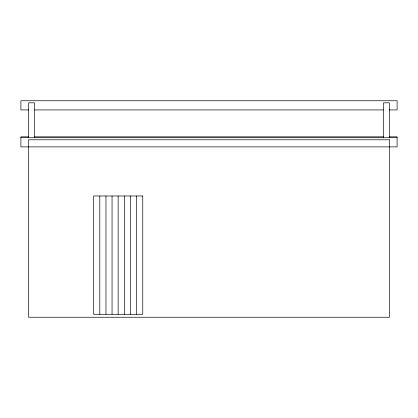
<?xml version="1.0" encoding="UTF-8"?>
<svg xmlns="http://www.w3.org/2000/svg" width="418" height="418" viewBox="0 0 418 418"><rect width="100%" height="100%" fill="white"/><g stroke="black" fill="none" stroke-linecap="round" stroke-linejoin="round"><path stroke-width="0.63" d="M28.737 109.924L20.9 109.924L20.9 100.754L397.1 100.754L397.1 109.924L389.262 109.924M34.616 109.924L383.384 109.924M28.737 136.838L20.9 136.838L20.9 146.89L397.1 146.89L397.1 136.838L389.262 136.838M34.616 136.838L383.384 136.838M20.9 137.721L397.1 137.721M389.409 137.846L389.409 102.823L383.494 102.823L383.494 137.846M136.597 195.985L136.597 314.289M130.447 195.985L130.447 314.289M124.355 195.985L124.355 314.289M118.142 195.985L118.142 314.289M112.05 195.985L112.05 314.289M105.958 195.985L105.958 314.289M99.808 195.985L99.808 314.289M34.506 137.846L34.506 102.823L28.591 102.823L28.591 137.846M389.409 139.795L28.591 139.795L28.591 317.246L389.409 317.246L389.409 139.795M142.752 195.985L93.658 195.985L93.658 314.289L142.752 314.289L142.752 195.985"/></g></svg>
